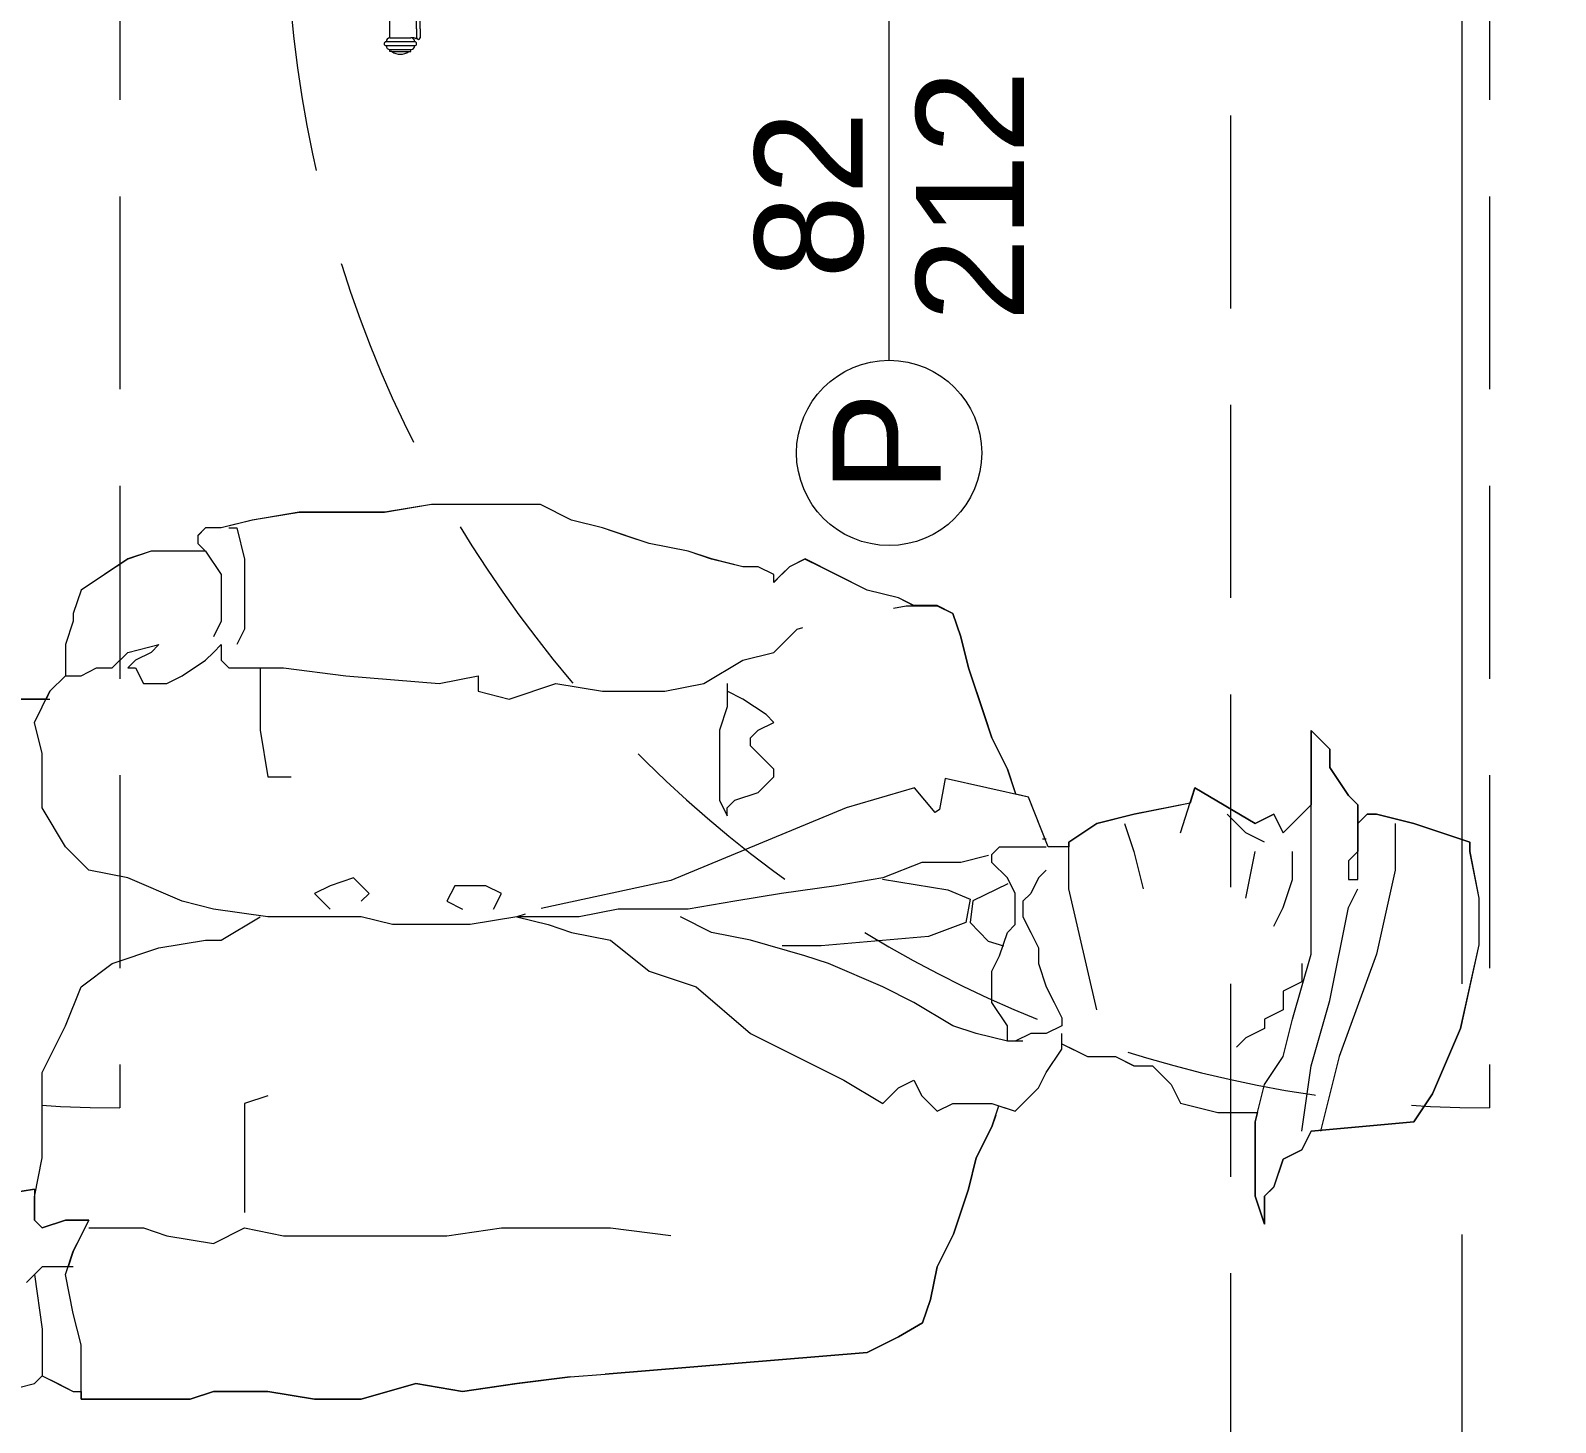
# Model space of a CAD drawing. Header units: centimetres. Extents: x 79741 to 85142, y -55119 to -48201.
# Drawn here: x 82510.9 to 82609.7, y -52310.8 to -52220.6 of the extents above; entities that cross this region are included whole.
import ezdxf

# ---------------------------------------------------------------- set-up
doc = ezdxf.new("R2010")
doc.units = ezdxf.units.CM
doc.header["$LTSCALE"] = 50
doc.header["$MEASUREMENT"] = 0
doc.linetypes.add('AXES', pattern=[2, 1.25, -0.25, 0.25, -0.25])
doc.linetypes.add('CACHE', pattern=[0.375, 0.25, -0.125])
doc.layers.get('0').update_dxf_attribs({"color": 8})
doc.layers.add('AXES', color=10, linetype='AXES')
doc.layers.add('COTE 50ème', color=1, linetype='Continuous')
for name, color, linetype, lineweight in [('BETON CACHE', 4, 'CACHE', 5), ('door', 44, 'Continuous', 5), ('ISOLATION', 252, 'Continuous', 0), ('MACONNERIE COUPE', 7, 'Continuous', 30)]:
    doc.layers.add(name, color=color, linetype=linetype, lineweight=lineweight)
doc.layers.add('New_SANITARI BANJO_Pen_No__25', color=7, linetype='Continuous', lineweight=18, true_color=0x40a5ff)
doc.styles.add('GENERATED_STYLE_1', font='arial.ttf')
doc.styles.add('RS_TXT_50', font='arial.ttf', dxfattribs={"height": 12.5})
doc.dimstyles.new('RS_50CM_LINEAIRE', dxfattribs={"dimscale": 5, "dimtxt": 12.5, "dimasz": 1.5, "dimexe": 1, "dimexo": 2.5, "dimgap": 1, "dimtad": 1, "dimdec": 1, "dimrnd": 0.5, "dimdsep": 46, "dimtxsty": 'RS_TXT_50', "dimblk1": 'ARCHTICK', "dimblk2": 'ARCHTICK', "dimsah": 1, "dimcen": 2.5, "dimdle": 1, "dimclrt": 4, "dimadec": 0, "dimazin": 2, "dimtfac": 1, "dimtdec": 1, "dimtix": 1, "dimtmove": 2, "dimatfit": 3, "dimfxl": 1, "dimtolj": 1, "dimtzin": 0, "dimarcsym": 0})

# ---------------------------------------------------------------- blocks, each defined once
blk = doc.blocks.new('A$Cb99fd45a')
at = {"layer": 'AXES', "lineweight": 5, "ltscale": 1.3}
blk.add_line((740, -4150), (740, -1058.409), dxfattribs=at)
blk = doc.blocks.new('A$C25275043')
at = {"layer": 'door'}
h = blk.add_hatch(dxfattribs=at)
h.set_pattern_fill('ANSI31', color=256, scale=15, angle=765)
h.set_pattern_definition([(90, (-220403.2677, 5091.9472), (-1.875, 3e-15), [])])
h.paths.add_polyline_path([(-1.97, 4.767), (-79.78, 4.767), (-79.78, 0.052), (-1.97, 0.052)])
for p, q in [((-40.875, -24.607), (-40.875, 10.352)), ((-73.47, 9.038), (-71.613, 9.038)), ((-73.22, 9.413), (-73.22, 9.288)), ((-73.095, 9.413), (-73.22, 9.413)), ((-73.22, 9.288), (-71.863, 9.288)), ((-73.095, 9.413), (-71.988, 9.413)), ((-71.988, 9.413), (-71.863, 9.413)), ((-71.863, 9.413), (-71.863, 9.288)), ((-71.613, 8.788), (-73.47, 8.788)), ((-73.22, 8.538), (-73.22, 7.169)), ((-73.22, 8.538), (-71.863, 8.538)), ((-71.668, 8.538), (-71.863, 8.538)), ((-71.488, 7.949), (-71.488, 8.522)), ((-71.488, 7.949), (-71.488, 7.377)), ((-71.268, 7.949), (-71.268, 8.522)), ((-71.268, 7.949), (-71.268, 7.377)), ((-73.376, 6.999), (-71.707, 6.999)), ((-71.863, 7.175), (-71.863, 7.169)), ((-71.668, 7.36), (-71.676, 7.36)), ((-73.376, 6.599), (-71.707, 6.599)), ((-75.542, 5.067), (-75.542, 4.767)), ((-69.842, 5.367), (-75.242, 5.367)), ((-69.542, 5.067), (-69.542, 4.767)), ((-69.542, 4.767), (-75.542, 4.767)), ((-75.542, -0.248), (-75.542, 0.052)), ((-69.542, 0.052), (-75.542, 0.052)), ((-69.542, -0.248), (-69.542, 0.052)), ((-69.842, -0.548), (-75.242, -0.548)), ((-73.376, -1.78), (-71.707, -1.78)), ((-73.376, -2.18), (-71.707, -2.18)), ((-73.22, -3.719), (-73.22, -2.35)), ((-71.863, -2.356), (-71.863, -2.35)), ((-71.668, -2.541), (-71.676, -2.541)), ((-71.488, -3.13), (-71.488, -2.558)), ((-71.268, -3.13), (-71.268, -2.558)), ((-73.22, -3.719), (-71.863, -3.719)), ((-71.668, -3.719), (-71.863, -3.719)), ((-71.488, -3.13), (-71.488, -3.703)), ((-71.268, -3.13), (-71.268, -3.703)), ((-71.613, -3.969), (-73.47, -3.969)), ((-73.47, -4.219), (-71.613, -4.219)), ((-73.22, -4.469), (-71.863, -4.469)), ((-73.22, -4.594), (-73.22, -4.469)), ((-73.095, -4.594), (-73.22, -4.594)), ((-73.095, -4.594), (-71.988, -4.594)), ((-71.988, -4.594), (-71.863, -4.594)), ((-71.863, -4.594), (-71.863, -4.469))]:
    blk.add_line(p, q, dxfattribs=at)
at = {"layer": 'door', "linetype": 'CACHE'}
blk.add_line((-1.97, 4.767), (-1.97, -73.043), dxfattribs=at)
at = {"layer": 'door'}
for points in [[(-1.97, 4.767), (-79.78, 4.767), (-79.78, 0.052), (-1.97, 0.052), (-1.97, 4.767)], [(0, 2.5), (-3.143, 2.5), (-3.018, 4.819), (-1.761, 4.819), (-1.761, 0), (0, 0), (0, 2.5)]]:
    blk.add_lwpolyline(points, dxfattribs=at)
blk.add_circle((-40.875, -30.607), 6, dxfattribs=at)
for centre, radius, start, end in [((-73.47, 8.913), 0.125, 90, 270), ((-73.22, 9.037), 0.251, 90.11503, 179.88497), ((-72.542, 8.667), 0.929, 53.41041, 126.58959), ((-71.864, 9.037), 0.251, 0.11503, 89.88497), ((-71.613, 8.913), 0.125, 270, 90), ((-73.22, 8.788), 0.251, 180.11503, 269.88497), ((-71.864, 8.788), 0.251, 270.11503, 359.88497), ((-71.678, 8.753), 0.215, 272.7029, 297.61425), ((-71.544, 8.518), 0.0561, 3.70972, 127.96342), ((-71.378, 8.522), 0.11, 0.01058, 179.98942), ((-73.376, 6.799), 0.2, 90, 270), ((-73.392, 7.17), 0.171, 275.05904, 359.78248), ((-71.672, 7.169), 0.191, 88.74263, 178.1515), ((-71.692, 7.17), 0.171, 180.21752, 264.94096), ((-71.707, 6.799), 0.2, 270, 90), ((-71.678, 7.146), 0.215, 62.38575, 87.2971), ((-71.544, 7.38), 0.0561, 232.03658, 356.29028), ((-71.378, 7.377), 0.11, 180.01058, 359.98942), ((-74.198, 6.423), 0.841, 314.36895, 12.07048), ((-70.885, 6.423), 0.841, 167.92952, 225.63105), ((-75.242, 5.067), 0.3, 90, 180), ((-73.22, 5.367), 0.6, 130.59085, 180), ((-71.863, 5.367), 0.6, 0, 49.40915), ((-69.842, 5.067), 0.3, 0, 90), ((-75.242, -0.248), 0.3, 180, 270), ((-73.22, -0.548), 0.6, 180, 229.40915), ((-71.863, -0.548), 0.6, 310.59085, 0), ((-69.842, -0.248), 0.3, 270, 0), ((-74.198, -1.604), 0.841, 347.92952, 45.63105), ((-73.376, -1.98), 0.2, 90, 270), ((-70.885, -1.604), 0.841, 134.36895, 192.07048), ((-71.707, -1.98), 0.2, 270, 90), ((-73.392, -2.351), 0.171, 0.21752, 84.94096), ((-71.692, -2.351), 0.171, 95.05904, 179.78248), ((-71.672, -2.35), 0.191, 181.8485, 271.25737), ((-71.678, -2.327), 0.215, 272.7029, 297.61425), ((-71.544, -2.561), 0.0561, 3.70972, 127.96342), ((-71.378, -2.558), 0.11, 0.01058, 179.98942), ((-73.22, -3.969), 0.251, 90.11503, 179.88497), ((-71.864, -3.969), 0.251, 0.11503, 89.88497), ((-71.678, -3.933), 0.215, 62.38575, 87.2971), ((-71.544, -3.699), 0.0561, 232.03658, 356.29028), ((-71.378, -3.703), 0.11, 180.01058, 359.98942), ((-73.47, -4.094), 0.125, 90, 270), ((-73.22, -4.218), 0.251, 180.11503, 269.88497), ((-72.542, -3.848), 0.929, 233.41041, 306.58959), ((-71.864, -4.218), 0.251, 270.11503, 359.88497), ((-71.613, -4.094), 0.125, 270, 90)]:
    blk.add_arc(centre, radius, start, end, dxfattribs=at)
at = {"layer": 'door', "linetype": 'CACHE'}
blk.add_arc((-1.866, 5.03), 78.073, 183.65532, 269.92337, dxfattribs=at)
at = {"layer": 'door', "char_height": 7, "rotation": 90, "style": 'GENERATED_STYLE_1'}
for s, insert, attachment_point in [('\\A1;\\pt0;212', (-39.125, -22.108), 1), ('\\A1;\\pt0;82', (-49.586, -19.329), 1), ('\\A1;\\pt0;P', (-37.543, -33.175), 7)]:
    blk.add_mtext(s, dxfattribs=dict(at, insert=insert, attachment_point=attachment_point))
blk = doc.blocks.new('_ArchTick')
at = {"color": 0, "linetype": 'ByBlock', "const_width": 0.15}
blk.add_lwpolyline([(-0.5, -0.5), (0.5, 0.5)], dxfattribs=at)
blk = doc.blocks.new('*D986')
at = {"layer": 'COTE 50ème', "color": 0, "lineweight": -2, "ltscale": 0.5, "transparency": 16777216}
for p, q in [((80170.735, -49717.362), (80170.735, -54397.376)), ((81866.137, -49722.362), (80165.735, -49722.362)), ((83086.143, -54392.376), (80165.735, -54392.376))]:
    blk.add_line(p, q, dxfattribs=at)
at = {"layer": 'Defpoints', "color": 0, "ltscale": 0.5, "transparency": 16777216}
for p in [(81878.637, -49722.362), (80170.735, -54392.376), (83098.643, -54392.376)]:
    blk.add_point(p, dxfattribs=at)
at = {"layer": 'COTE 50ème', "color": 0, "lineweight": -2, "ltscale": 0.5, "transparency": 16777216, "xscale": 7.5, "yscale": 7.5, "zscale": 7.5}
for p, rotation in [((80170.735, -49722.362), 90), ((80170.735, -54392.376), 270)]:
    blk.add_blockref('_ArchTick', p, dxfattribs=dict(at, rotation=rotation))
at = {"layer": 'COTE 50ème', "color": 4, "ltscale": 0.5, "transparency": 16777216, "insert": (80159.352, -52057.369), "char_height": 12.5, "attachment_point": 5, "rotation": 90, "style": 'RS_TXT_50'}
blk.add_mtext('\\A1;4670', dxfattribs=at)
blk = doc.blocks.new('*D1004')
at = {"layer": 'COTE 50ème', "color": 0, "lineweight": -2, "ltscale": 0.5, "transparency": 16777216}
for p, q in [((80263.637, -52559.862), (80263.637, -49609.386)), ((84068.637, -51915.855), (84068.637, -49609.386)), ((80258.637, -49614.386), (84073.637, -49614.386))]:
    blk.add_line(p, q, dxfattribs=at)
at = {"layer": 'Defpoints', "color": 0, "ltscale": 0.5, "transparency": 16777216}
for p in [(84068.637, -49614.386), (84068.637, -51928.355), (80263.637, -52572.362)]:
    blk.add_point(p, dxfattribs=at)
at = {"layer": 'COTE 50ème', "color": 0, "lineweight": -2, "ltscale": 0.5, "transparency": 16777216, "xscale": 7.5, "yscale": 7.5, "zscale": 7.5, "rotation": 180}
blk.add_blockref('_ArchTick', (80263.637, -49614.386), dxfattribs=at)
at = {"layer": 'COTE 50ème', "color": 0, "lineweight": -2, "ltscale": 0.5, "transparency": 16777216, "xscale": 7.5, "yscale": 7.5, "zscale": 7.5}
blk.add_blockref('_ArchTick', (84068.637, -49614.386), dxfattribs=at)
at = {"layer": 'COTE 50ème', "color": 4, "ltscale": 0.5, "transparency": 16777216, "insert": (82166.137, -49602.999), "char_height": 12.5, "attachment_point": 5, "style": 'RS_TXT_50'}
blk.add_mtext('\\A1;3805', dxfattribs=at)

msp = doc.modelspace()

# ---------------------------------------------------------------- linework, layer by layer
at = {"layer": 'BETON CACHE'}
msp.add_lwpolyline([(82588.638, -54122.362), (82638.638, -54122.362), (82638.638, -52057.362), (82588.638, -52057.362)], close=True, dxfattribs=at)
at = {"layer": 'New_SANITARI BANJO_Pen_No__25', "color": 150, "linetype": 'Continuous', "lineweight": 5, "true_color": 0x007ae6}
for p, q in [((82528.279, -52251.818), (82525.252, -52252.322)), ((82528.279, -52251.816), (82525.253, -52252.32)), ((82533.827, -52251.816), (82528.279, -52251.816)), ((82530.8, -52251.818), (82528.279, -52251.818)), ((82533.826, -52251.818), (82530.8, -52251.818)), ((82536.852, -52251.314), (82533.826, -52251.818)), ((82536.853, -52251.312), (82533.827, -52251.816)), ((82539.374, -52251.314), (82536.852, -52251.314)), ((82543.914, -52251.312), (82536.853, -52251.312)), ((82541.896, -52251.314), (82539.374, -52251.314)), ((82543.913, -52251.314), (82541.896, -52251.314)), ((82545.931, -52252.322), (82543.913, -52251.314)), ((82545.932, -52252.32), (82543.914, -52251.312)), ((82522.226, -52252.826), (82521.722, -52253.33)), ((82522.227, -52252.824), (82521.723, -52253.328)), ((82523.235, -52252.826), (82522.226, -52252.826)), ((82523.236, -52252.824), (82522.227, -52252.824)), ((82525.252, -52252.322), (82523.235, -52252.826)), ((82525.253, -52252.32), (82523.236, -52252.824)), ((82523.739, -52252.826), (82524.244, -52252.826)), ((82524.244, -52252.826), (82524.748, -52254.842)), ((82547.948, -52252.826), (82545.931, -52252.322)), ((82547.949, -52252.824), (82545.932, -52252.32)), ((82549.461, -52253.33), (82547.948, -52252.826)), ((82550.975, -52253.832), (82547.949, -52252.824)), ((82521.722, -52253.33), (82521.722, -52253.834)), ((82521.722, -52253.834), (82522.226, -52254.338)), ((82521.723, -52253.328), (82521.723, -52253.832)), ((82521.723, -52253.832), (82522.227, -52254.336)), ((82550.974, -52253.834), (82549.461, -52253.33)), ((82553.496, -52254.338), (82550.974, -52253.834)), ((82553.497, -52254.336), (82550.975, -52253.832)), ((82517.183, -52254.84), (82514.157, -52256.856)), ((82517.183, -52254.842), (82515.67, -52255.85)), ((82518.696, -52254.336), (82517.183, -52254.84)), ((82518.696, -52254.338), (82517.183, -52254.842)), ((82522.227, -52254.336), (82518.696, -52254.336)), ((82520.209, -52254.338), (82518.696, -52254.338)), ((82521.722, -52254.338), (82520.209, -52254.338)), ((82522.226, -52254.338), (82523.235, -52255.85)), ((82524.748, -52254.842), (82524.748, -52256.858)), ((82555.009, -52254.842), (82553.496, -52254.338)), ((82555.01, -52254.84), (82553.497, -52254.336)), ((82557.026, -52255.346), (82555.009, -52254.842)), ((82557.027, -52255.344), (82555.01, -52254.84)), ((82561.062, -52254.84), (82560.053, -52255.344)), ((82561.061, -52254.842), (82560.053, -52255.346)), ((82562.07, -52255.346), (82561.061, -52254.842)), ((82565.097, -52256.856), (82561.062, -52254.84)), ((82515.67, -52255.85), (82514.157, -52256.858)), ((82523.235, -52255.85), (82523.235, -52257.866)), ((82558.035, -52255.346), (82557.026, -52255.346)), ((82558.036, -52255.344), (82557.027, -52255.344)), ((82559.044, -52255.85), (82558.035, -52255.346)), ((82559.045, -52255.848), (82558.036, -52255.344)), ((82559.548, -52255.85), (82559.044, -52256.354)), ((82559.044, -52256.354), (82559.044, -52255.85)), ((82560.053, -52255.344), (82559.045, -52256.352)), ((82559.045, -52256.352), (82559.045, -52255.848)), ((82560.053, -52255.346), (82559.548, -52255.85)), ((82565.096, -52256.858), (82562.07, -52255.346)), ((82514.157, -52256.858), (82513.652, -52258.369)), ((82514.157, -52256.856), (82513.653, -52258.368)), ((82524.748, -52256.858), (82524.748, -52259.377)), ((82567.114, -52257.362), (82565.096, -52256.858)), ((82567.114, -52257.36), (82565.097, -52256.856)), ((82523.235, -52257.866), (82523.235, -52258.873)), ((82566.798, -52258.029), (82567.618, -52257.866)), ((82568.123, -52257.864), (82567.114, -52257.36)), ((82568.122, -52257.866), (82567.114, -52257.362)), ((82567.618, -52257.866), (82569.635, -52257.866)), ((82569.635, -52257.866), (82568.122, -52257.866)), ((82569.636, -52257.864), (82568.123, -52257.864)), ((82569.635, -52257.866), (82570.644, -52258.369)), ((82570.645, -52258.368), (82569.636, -52257.864)), ((82513.652, -52258.873), (82513.148, -52260.385)), ((82513.653, -52258.872), (82513.149, -52260.384)), ((82513.652, -52258.369), (82513.652, -52258.873)), ((82513.653, -52258.368), (82513.653, -52258.872)), ((82523.235, -52258.873), (82522.731, -52259.881)), ((82570.644, -52258.369), (82571.148, -52259.881)), ((82571.149, -52259.88), (82570.645, -52258.368)), ((82524.748, -52259.377), (82524.244, -52260.385)), ((82559.044, -52260.889), (82560.557, -52259.377)), ((82560.557, -52259.377), (82560.921, -52259.287)), ((82571.148, -52259.881), (82571.653, -52261.897)), ((82571.654, -52261.896), (82571.149, -52259.88)), ((82513.148, -52260.385), (82513.148, -52260.889)), ((82513.148, -52260.889), (82513.148, -52261.393)), ((82513.149, -52260.384), (82513.149, -52262.4)), ((82516.174, -52261.897), (82517.183, -52260.889)), ((82517.183, -52260.889), (82519.2, -52260.385)), ((82518.696, -52260.889), (82517.687, -52261.393)), ((82519.2, -52260.385), (82518.696, -52260.889)), ((82522.226, -52261.393), (82522.731, -52260.889)), ((82522.731, -52260.889), (82523.235, -52260.385)), ((82523.235, -52260.385), (82523.235, -52260.889)), ((82523.235, -52260.889), (82523.235, -52261.393)), ((82557.026, -52261.393), (82559.044, -52260.889)), ((82514.157, -52262.401), (82515.165, -52261.897)), ((82515.165, -52261.897), (82516.174, -52261.897)), ((82517.687, -52261.393), (82517.183, -52261.897)), ((82517.183, -52261.897), (82517.687, -52261.897)), ((82517.687, -52261.897), (82518.192, -52262.905)), ((82520.713, -52262.401), (82522.226, -52261.393)), ((82523.235, -52261.393), (82523.739, -52261.897)), ((82523.739, -52261.897), (82527.27, -52261.897)), ((82525.757, -52261.897), (82525.757, -52263.409)), ((82527.27, -52261.897), (82531.305, -52262.401)), ((82554.505, -52262.905), (82557.026, -52261.393)), ((82571.653, -52261.897), (82572.661, -52264.921)), ((82573.167, -52266.432), (82571.654, -52261.896)), ((82512.139, -52263.409), (82513.148, -52262.401)), ((82513.149, -52262.4), (82512.14, -52263.408)), ((82513.148, -52262.401), (82514.157, -52262.401)), ((82518.192, -52262.905), (82519.705, -52262.905)), ((82519.705, -52262.905), (82520.713, -52262.401)), ((82531.305, -52262.401), (82537.357, -52262.905)), ((82537.357, -52262.905), (82539.879, -52262.401)), ((82539.879, -52262.401), (82539.879, -52263.409)), ((82541.896, -52263.913), (82544.922, -52262.905)), ((82544.922, -52262.905), (82547.948, -52263.409)), ((82551.983, -52263.409), (82554.505, -52262.905)), ((82556.018, -52262.905), (82556.018, -52264.417)), ((82511.888, -52263.912), (82501.548, -52263.912)), ((82501.548, -52263.913), (82512.139, -52263.913)), ((82511.131, -52265.425), (82512.139, -52263.409)), ((82512.14, -52263.408), (82511.888, -52263.912)), ((82525.757, -52263.409), (82525.757, -52265.425)), ((82539.879, -52263.409), (82541.896, -52263.913)), ((82547.948, -52263.409), (82551.983, -52263.409)), ((82557.026, -52263.913), (82556.018, -52263.409)), ((82558.54, -52264.921), (82557.026, -52263.913)), ((82556.018, -52264.417), (82555.513, -52265.929)), ((82559.044, -52265.425), (82558.54, -52264.921)), ((82572.661, -52264.921), (82573.166, -52266.433)), ((82511.635, -52267.441), (82511.131, -52265.425)), ((82525.757, -52265.425), (82525.757, -52265.929)), ((82525.757, -52265.929), (82526.261, -52268.953)), ((82555.513, -52265.929), (82555.513, -52268.449)), ((82557.531, -52266.433), (82558.035, -52265.929)), ((82558.035, -52265.929), (82559.044, -52265.425)), ((82557.531, -52266.937), (82557.531, -52266.433)), ((82573.166, -52266.433), (82574.174, -52268.449)), ((82574.175, -52268.448), (82573.167, -52266.432)), ((82593.857, -52266.549), (82593.857, -52265.945)), ((82593.857, -52265.945), (82595.066, -52267.153)), ((82593.857, -52268.36), (82593.857, -52266.549)), ((82595.067, -52267.152), (82593.858, -52265.944)), ((82593.858, -52265.944), (82593.858, -52270.774)), ((82511.635, -52270.969), (82511.635, -52267.441)), ((82558.035, -52267.441), (82557.531, -52266.937)), ((82559.044, -52268.449), (82558.035, -52267.441)), ((82595.066, -52267.153), (82595.066, -52268.36)), ((82595.067, -52268.359), (82595.067, -52267.152)), ((82555.513, -52268.449), (82555.513, -52270.465)), ((82559.044, -52268.953), (82559.044, -52268.449)), ((82574.174, -52268.449), (82574.679, -52269.961)), ((82574.719, -52270.079), (82574.175, -52268.448)), ((82593.857, -52270.775), (82593.857, -52268.36)), ((82595.066, -52268.36), (82596.274, -52270.171)), ((82596.275, -52270.171), (82595.067, -52268.359)), ((82526.261, -52268.953), (82526.765, -52268.953)), ((82526.765, -52268.953), (82527.774, -52268.953)), ((82558.035, -52269.961), (82559.044, -52268.953)), ((82568.151, -52269.662), (82563.729, -52270.966)), ((82569.504, -52271.267), (82568.151, -52269.662)), ((82570.136, -52269.061), (82569.775, -52271.067)), ((82575.549, -52270.264), (82570.136, -52269.061)), ((82585.399, -52272.586), (82586.324, -52269.666)), ((82586.325, -52269.665), (82586.012, -52270.652)), ((82586.324, -52269.666), (82590.232, -52271.983)), ((82590.233, -52271.982), (82586.325, -52269.665)), ((82555.513, -52270.465), (82556.018, -52271.473)), ((82556.018, -52270.969), (82556.522, -52270.465)), ((82556.522, -52270.465), (82558.035, -52269.961)), ((82575.55, -52270.263), (82574.719, -52270.079)), ((82576.722, -52273.273), (82575.549, -52270.264)), ((82576.807, -52273.488), (82575.55, -52270.263)), ((82582.378, -52271.379), (82585.399, -52270.775)), ((82586.012, -52270.652), (82582.379, -52271.378)), ((82593.858, -52270.774), (82592.046, -52272.586)), ((82593.857, -52271.983), (82593.857, -52270.775)), ((82596.274, -52270.171), (82596.878, -52270.775)), ((82596.879, -52270.774), (82596.275, -52270.171)), ((82596.878, -52270.775), (82596.878, -52272.586)), ((82596.879, -52271.982), (82596.879, -52270.774)), ((82513.148, -52273.489), (82511.635, -52270.969)), ((82563.729, -52270.966), (82552.36, -52275.681)), ((82556.018, -52271.473), (82556.018, -52270.969)), ((82569.775, -52271.067), (82569.504, -52271.267)), ((82579.961, -52271.983), (82582.378, -52271.379)), ((82582.379, -52271.378), (82579.963, -52271.982)), ((82589.628, -52272.586), (82588.42, -52271.379)), ((82590.232, -52271.983), (82591.441, -52271.379)), ((82591.442, -52271.378), (82590.233, -52271.982)), ((82591.441, -52271.379), (82592.045, -52272.586)), ((82592.046, -52272.586), (82591.442, -52271.378)), ((82592.045, -52272.586), (82593.253, -52271.379)), ((82596.878, -52271.983), (82597.482, -52271.379)), ((82597.483, -52271.378), (82596.879, -52271.982)), ((82597.482, -52271.379), (82598.086, -52271.379)), ((82598.087, -52271.378), (82597.483, -52271.378)), ((82598.086, -52271.379), (82600.503, -52271.983)), ((82600.504, -52271.982), (82598.087, -52271.378)), ((82578.149, -52273.19), (82579.961, -52271.983)), ((82579.963, -52271.982), (82578.15, -52273.189)), ((82581.774, -52271.983), (82582.378, -52273.794)), ((82590.836, -52273.19), (82589.628, -52272.586)), ((82593.857, -52274.398), (82593.857, -52271.983)), ((82596.878, -52274.398), (82596.878, -52271.983)), ((82596.878, -52272.586), (82596.878, -52273.794)), ((82599.295, -52271.983), (82599.295, -52275.001)), ((82600.503, -52271.983), (82602.315, -52272.586)), ((82604.129, -52273.189), (82600.504, -52271.982)), ((82602.315, -52272.586), (82604.128, -52273.19)), ((82514.661, -52275.001), (82513.148, -52273.489)), ((82573.166, -52273.993), (82573.67, -52273.489)), ((82573.67, -52273.489), (82574.679, -52273.489)), ((82574.679, -52273.489), (82575.687, -52273.489)), ((82575.687, -52273.489), (82576.696, -52273.489)), ((82576.696, -52272.985), (82576.452, -52272.985)), ((82578.15, -52273.488), (82576.807, -52273.488)), ((82578.149, -52276.209), (82578.149, -52273.19)), ((82578.15, -52273.189), (82578.15, -52273.488)), ((82582.378, -52273.794), (82582.982, -52276.209)), ((82589.628, -52276.812), (82590.232, -52273.794)), ((82592.649, -52275.001), (82592.649, -52273.794)), ((82596.878, -52273.794), (82596.274, -52274.398)), ((82604.128, -52273.19), (82604.128, -52273.794)), ((82604.128, -52273.794), (82604.732, -52276.812)), ((82604.129, -52273.793), (82604.129, -52273.189)), ((82604.733, -52276.812), (82604.129, -52273.793)), ((82568.627, -52274.497), (82566.105, -52275.505)), ((82571.148, -52274.497), (82568.627, -52274.497)), ((82572.95, -52274.047), (82571.148, -52274.497)), ((82573.166, -52274.497), (82573.166, -52273.993)), ((82574.174, -52275.505), (82573.166, -52274.497)), ((82593.857, -52276.209), (82593.857, -52274.398)), ((82596.274, -52274.398), (82596.274, -52275.605)), ((82596.878, -52275.605), (82596.878, -52274.398)), ((82517.183, -52275.505), (82514.661, -52275.001)), ((82520.713, -52277.017), (82517.183, -52275.505)), ((82531.809, -52275.505), (82530.296, -52276.009)), ((82532.818, -52276.513), (82531.809, -52275.505)), ((82552.36, -52275.681), (82543.969, -52277.486)), ((82566.105, -52275.505), (82563.079, -52276.009)), ((82566.075, -52275.58), (82570.316, -52276.283)), ((82574.679, -52276.513), (82574.174, -52275.505)), ((82576.192, -52275.505), (82575.687, -52276.513)), ((82576.696, -52275.001), (82576.192, -52275.505)), ((82592.045, -52277.416), (82592.649, -52275.605)), ((82592.649, -52275.605), (82592.649, -52275.001)), ((82596.274, -52275.605), (82596.878, -52275.605)), ((82599.295, -52275.001), (82598.086, -52280.435)), ((82530.296, -52276.009), (82529.287, -52276.513)), ((82529.287, -52276.513), (82530.296, -52277.521)), ((82532.313, -52277.017), (82532.818, -52276.513)), ((82538.366, -52276.009), (82537.861, -52277.017)), ((82540.383, -52276.009), (82538.366, -52276.009)), ((82541.392, -52276.513), (82540.383, -52276.009)), ((82540.887, -52277.521), (82541.392, -52276.513)), ((82559.548, -52276.513), (82556.522, -52277.017)), ((82563.079, -52276.009), (82559.548, -52276.513)), ((82570.316, -52276.283), (82571.76, -52276.884)), ((82574.196, -52275.881), (82571.94, -52276.985)), ((82574.679, -52277.017), (82574.679, -52276.513)), ((82575.687, -52276.513), (82575.183, -52277.017)), ((82579.961, -52284.057), (82578.149, -52276.209)), ((82593.857, -52280.435), (82593.857, -52276.209)), ((82596.274, -52277.416), (82596.878, -52276.209)), ((82604.732, -52276.812), (82604.732, -52279.831)), ((82604.733, -52279.831), (82604.733, -52276.812)), ((82522.731, -52277.521), (82520.713, -52277.017)), ((82526.261, -52278.025), (82522.731, -52277.521)), ((82537.861, -52277.017), (82538.87, -52277.521)), ((82548.957, -52277.521), (82546.435, -52278.025)), ((82551.479, -52277.521), (82548.957, -52277.521)), ((82553.496, -52277.521), (82551.479, -52277.521)), ((82556.522, -52277.017), (82553.496, -52277.521)), ((82571.76, -52276.884), (82571.489, -52278.389)), ((82571.94, -52276.985), (82571.76, -52278.389)), ((82574.679, -52278.529), (82574.679, -52277.017)), ((82575.183, -52277.017), (82575.183, -52278.025)), ((82591.441, -52278.624), (82592.045, -52277.416)), ((82595.066, -52283.453), (82596.274, -52277.416)), ((82523.235, -52279.537), (82525.757, -52278.025)), ((82528.783, -52278.025), (82526.261, -52278.025)), ((82532.313, -52278.025), (82528.783, -52278.025)), ((82534.331, -52278.529), (82532.313, -52278.025)), ((82536.852, -52278.529), (82534.331, -52278.529)), ((82539.374, -52278.529), (82536.852, -52278.529)), ((82542.4, -52278.025), (82539.374, -52278.529)), ((82542.939, -52277.845), (82542.4, -52278.025)), ((82544.418, -52278.025), (82542.4, -52278.025)), ((82542.4, -52278.025), (82544.418, -52278.529)), ((82546.435, -52278.025), (82544.418, -52278.025)), ((82544.418, -52278.529), (82545.931, -52279.033)), ((82555.009, -52279.033), (82552.992, -52278.025)), ((82571.489, -52278.389), (82569.053, -52279.292)), ((82571.76, -52278.389), (82572.933, -52279.593)), ((82574.174, -52279.033), (82574.679, -52278.529)), ((82575.183, -52278.025), (82575.687, -52279.033)), ((82519.2, -52280.041), (82522.226, -52279.537)), ((82522.226, -52279.537), (82523.235, -52279.537)), ((82545.931, -52279.033), (82548.453, -52279.537)), ((82548.453, -52279.537), (82550.974, -52281.553)), ((82557.531, -52279.537), (82555.009, -52279.033)), ((82561.061, -52280.545), (82557.531, -52279.537)), ((82569.053, -52279.292), (82562.105, -52279.894)), ((82572.933, -52279.593), (82573.925, -52279.894)), ((82573.67, -52280.545), (82574.174, -52279.033)), ((82575.687, -52279.033), (82576.192, -52280.041)), ((82516.174, -52281.049), (82519.2, -52280.041)), ((82562.105, -52279.894), (82559.579, -52279.894)), ((82562.574, -52281.049), (82561.061, -52280.545)), ((82573.166, -52281.553), (82573.67, -52280.545)), ((82576.192, -52280.041), (82576.192, -52281.049)), ((82592.649, -52284.661), (82593.857, -52280.435)), ((82598.086, -52280.435), (82595.67, -52287.076)), ((82604.732, -52279.831), (82603.524, -52285.265)), ((82603.525, -52285.265), (82604.733, -52279.831)), ((82514.157, -52282.561), (82516.174, -52281.049)), ((82550.974, -52281.553), (82554, -52282.561)), ((82566.105, -52282.561), (82562.574, -52281.049)), ((82573.166, -52282.057), (82573.166, -52281.553)), ((82576.192, -52281.049), (82576.696, -52282.561)), ((82593.253, -52281.038), (82593.253, -52282.246)), ((82513.148, -52285.081), (82514.157, -52282.561)), ((82554, -52282.561), (82557.531, -52285.585)), ((82568.122, -52283.569), (82566.105, -52282.561)), ((82573.166, -52283.065), (82573.166, -52282.057)), ((82576.696, -52282.561), (82577.201, -52283.569)), ((82593.253, -52282.246), (82592.045, -52282.85)), ((82570.644, -52285.081), (82568.122, -52283.569)), ((82573.166, -52283.569), (82573.166, -52283.065)), ((82574.174, -52285.081), (82573.166, -52283.569)), ((82577.201, -52283.569), (82577.705, -52284.577)), ((82592.045, -52282.85), (82592.045, -52284.057)), ((82593.857, -52287.679), (82595.066, -52283.453)), ((82577.705, -52284.577), (82577.705, -52285.081)), ((82592.045, -52284.057), (82590.836, -52284.661)), ((82590.836, -52284.661), (82590.836, -52285.265)), ((82592.045, -52287.076), (82592.649, -52284.661)), ((82511.635, -52288.105), (82513.148, -52285.081)), ((82557.531, -52285.585), (82560.557, -52287.097)), ((82572.157, -52285.585), (82570.644, -52285.081)), ((82574.174, -52286.089), (82572.157, -52285.585)), ((82574.174, -52286.089), (82574.174, -52285.081)), ((82575.687, -52285.585), (82574.679, -52286.089)), ((82576.696, -52285.585), (82575.687, -52285.585)), ((82577.705, -52285.081), (82576.696, -52285.585)), ((82577.705, -52286.593), (82577.705, -52285.585)), ((82590.836, -52285.265), (82589.628, -52285.868)), ((82603.524, -52285.265), (82601.711, -52289.491)), ((82601.712, -52289.491), (82603.525, -52285.265)), ((82575.183, -52286.089), (82574.174, -52286.089)), ((82574.679, -52286.089), (82574.174, -52286.089)), ((82576.696, -52288.105), (82577.705, -52286.593)), ((82576.697, -52288.105), (82577.706, -52286.593)), ((82577.706, -52286.593), (82577.706, -52286.253)), ((82577.706, -52286.253), (82579.358, -52287.076)), ((82578.149, -52286.474), (82579.357, -52287.076)), ((82589.628, -52285.868), (82589.024, -52286.472)), ((82560.557, -52287.097), (82563.583, -52288.609)), ((82579.357, -52287.076), (82581.17, -52287.076)), ((82579.358, -52287.076), (82581.171, -52287.076)), ((82581.17, -52287.076), (82582.378, -52287.679)), ((82581.171, -52287.076), (82582.379, -52287.68)), ((82582.378, -52287.679), (82583.586, -52287.679)), ((82582.379, -52287.68), (82583.587, -52287.68)), ((82583.586, -52287.679), (82584.795, -52288.887)), ((82583.587, -52287.68), (82584.796, -52288.887)), ((82590.836, -52288.887), (82592.045, -52287.076)), ((82593.253, -52291.905), (82593.857, -52287.679)), ((82595.67, -52287.076), (82594.461, -52291.905)), ((82511.635, -52291.128), (82511.635, -52288.105)), ((82563.583, -52288.609), (82566.105, -52290.121)), ((82567.114, -52289.113), (82568.122, -52288.609)), ((82568.122, -52288.609), (82568.627, -52289.617)), ((82576.192, -52289.113), (82576.696, -52288.105)), ((82576.193, -52289.113), (82576.697, -52288.105)), ((82526.261, -52289.617), (82524.748, -52290.121)), ((82566.105, -52290.121), (82567.114, -52289.113)), ((82568.627, -52289.617), (82569.635, -52290.624)), ((82574.679, -52290.624), (82576.192, -52289.113)), ((82574.68, -52290.625), (82576.193, -52289.113)), ((82584.795, -52288.887), (82585.399, -52290.094)), ((82584.796, -52288.887), (82585.4, -52290.095)), ((82590.232, -52291.302), (82590.836, -52288.887)), ((82601.711, -52289.491), (82600.503, -52291.302)), ((82600.504, -52291.302), (82601.712, -52289.491)), ((82524.748, -52290.121), (82524.748, -52291.632)), ((82569.635, -52290.624), (82570.644, -52290.121)), ((82570.644, -52290.121), (82573.166, -52290.121)), ((82573.166, -52290.121), (82574.679, -52290.624)), ((82573.167, -52291.633), (82573.621, -52290.272)), ((82573.621, -52290.272), (82574.68, -52290.625)), ((82585.399, -52290.094), (82587.816, -52290.698)), ((82585.4, -52290.095), (82587.817, -52290.699)), ((82511.635, -52293.648), (82511.635, -52291.128)), ((82524.748, -52291.632), (82524.748, -52293.144)), ((82573.166, -52291.632), (82572.157, -52293.648)), ((82572.158, -52293.649), (82573.167, -52291.633)), ((82573.42, -52290.869), (82573.166, -52291.632)), ((82587.816, -52290.698), (82589.024, -52290.698)), ((82587.817, -52290.699), (82590.384, -52290.699)), ((82589.024, -52290.698), (82590.232, -52290.698)), ((82590.232, -52293.113), (82590.232, -52291.302)), ((82590.384, -52290.699), (82590.233, -52291.302)), ((82590.233, -52291.302), (82590.233, -52296.132)), ((82600.503, -52291.302), (82593.857, -52291.905)), ((82593.858, -52291.906), (82600.504, -52291.302)), ((82593.857, -52291.905), (82593.253, -52293.113)), ((82593.254, -52293.114), (82593.858, -52291.906)), ((82524.748, -52293.144), (82524.748, -52295.16)), ((82590.232, -52296.132), (82590.232, -52293.113)), ((82593.253, -52293.113), (82592.045, -52293.717)), ((82592.046, -52293.717), (82593.254, -52293.114)), ((82511.131, -52296.168), (82511.635, -52293.648)), ((82572.157, -52293.648), (82571.653, -52295.664)), ((82571.654, -52295.665), (82572.158, -52293.649)), ((82592.045, -52293.717), (82591.441, -52295.528)), ((82591.442, -52295.529), (82592.046, -52293.717)), ((82524.748, -52295.16), (82524.748, -52297.176)), ((82591.441, -52295.528), (82590.836, -52296.132)), ((82590.837, -52296.132), (82591.442, -52295.529)), ((82511.131, -52295.664), (82505.078, -52296.672)), ((82505.079, -52296.673), (82511.131, -52295.665)), ((82511.131, -52295.665), (82511.131, -52297.681)), ((82511.131, -52297.68), (82511.131, -52296.168)), ((82571.653, -52295.664), (82570.681, -52298.583)), ((82570.682, -52298.584), (82571.654, -52295.665)), ((82590.836, -52297.943), (82590.232, -52296.132)), ((82590.233, -52296.132), (82590.837, -52297.944)), ((82590.836, -52296.132), (82590.836, -52297.943)), ((82590.837, -52297.944), (82590.837, -52296.132)), ((82511.635, -52298.184), (82511.131, -52297.68)), ((82511.131, -52297.681), (82511.636, -52298.185)), ((82513.148, -52297.68), (82511.635, -52298.184)), ((82511.636, -52298.185), (82513.149, -52297.681)), ((82514.661, -52297.68), (82513.148, -52297.68)), ((82513.149, -52297.681), (82514.662, -52297.681)), ((82514.662, -52297.681), (82513.653, -52299.697)), ((82514.157, -52298.688), (82514.661, -52297.68)), ((82514.661, -52298.184), (82515.67, -52298.184)), ((82515.67, -52298.184), (82518.192, -52298.184)), ((82518.192, -52298.184), (82519.705, -52298.688)), ((82522.731, -52299.192), (82524.748, -52298.184)), ((82524.748, -52298.184), (82527.27, -52298.688)), ((82537.861, -52298.688), (82541.392, -52298.184)), ((82541.392, -52298.184), (82544.418, -52298.184)), ((82544.418, -52298.184), (82548.453, -52298.184)), ((82548.453, -52298.184), (82552.362, -52298.673)), ((82513.652, -52299.696), (82514.157, -52298.688)), ((82519.705, -52298.688), (82522.731, -52299.192)), ((82527.27, -52298.688), (82532.313, -52298.688)), ((82532.313, -52298.688), (82534.835, -52298.688)), ((82534.835, -52298.688), (82537.861, -52298.688)), ((82570.681, -52298.583), (82569.635, -52300.704)), ((82569.636, -52300.705), (82570.682, -52298.584)), ((82513.148, -52301.208), (82513.652, -52299.696)), ((82513.653, -52299.697), (82513.317, -52300.705)), ((82511.636, -52300.705), (82510.627, -52301.713)), ((82511.635, -52300.704), (82511.131, -52301.208)), ((82511.131, -52301.208), (82511.635, -52304.736)), ((82513.652, -52300.704), (82511.635, -52300.704)), ((82513.317, -52300.705), (82511.636, -52300.705)), ((82513.652, -52303.728), (82513.148, -52301.208)), ((82569.635, -52300.704), (82569.184, -52302.823)), ((82569.185, -52302.824), (82569.636, -52300.705)), ((82569.184, -52302.823), (82568.68, -52304.335)), ((82568.681, -52304.336), (82569.185, -52302.824)), ((82514.157, -52305.744), (82513.652, -52303.728)), ((82568.68, -52304.335), (82567.114, -52305.24)), ((82567.114, -52305.242), (82568.681, -52304.336)), ((82511.635, -52304.736), (82511.635, -52307.76)), ((82567.114, -52305.24), (82565.096, -52306.248)), ((82565.097, -52306.25), (82567.114, -52305.242)), ((82514.157, -52307.76), (82514.157, -52305.744)), ((82565.096, -52306.248), (82548.114, -52307.647)), ((82548.114, -52307.649), (82565.097, -52306.25)), ((82509.113, -52308.768), (82511.131, -52308.264)), ((82509.114, -52308.77), (82511.131, -52308.266)), ((82511.131, -52308.264), (82511.635, -52307.76)), ((82511.131, -52308.266), (82511.636, -52307.762)), ((82511.635, -52307.76), (82512.644, -52308.264)), ((82511.636, -52307.762), (82513.653, -52308.77)), ((82512.644, -52308.264), (82513.652, -52308.768)), ((82514.157, -52309.272), (82514.157, -52307.76)), ((82535.844, -52308.264), (82532.313, -52309.272)), ((82532.314, -52309.274), (82535.845, -52308.266)), ((82538.87, -52308.768), (82535.844, -52308.264)), ((82535.845, -52308.266), (82538.871, -52308.77)), ((82542.4, -52308.264), (82538.87, -52308.768)), ((82538.871, -52308.77), (82542.401, -52308.266)), ((82545.839, -52307.834), (82542.4, -52308.264)), ((82542.401, -52308.266), (82545.84, -52307.836)), ((82545.84, -52307.836), (82548.114, -52307.649)), ((82513.652, -52308.768), (82514.157, -52308.768)), ((82513.653, -52308.77), (82514.157, -52308.77)), ((82514.157, -52308.77), (82514.157, -52309.274)), ((82515.165, -52309.272), (82514.157, -52309.272)), ((82514.157, -52309.274), (82521.218, -52309.274)), ((82518.192, -52309.272), (82515.165, -52309.272)), ((82521.218, -52309.272), (82518.192, -52309.272)), ((82522.731, -52308.768), (82521.218, -52309.272)), ((82521.218, -52309.274), (82522.731, -52308.77)), ((82526.261, -52308.768), (82522.731, -52308.768)), ((82522.731, -52308.77), (82526.262, -52308.77)), ((82529.287, -52309.272), (82526.261, -52308.768)), ((82526.262, -52308.77), (82529.288, -52309.274)), ((82532.313, -52309.272), (82529.287, -52309.272)), ((82529.288, -52309.274), (82532.314, -52309.274))]:
    msp.add_line(p, q, dxfattribs=at)

# ---------------------------------------------------------------- block references
at = {"layer": 'ISOLATION', "ltscale": 0.5}
for p in [(82518.637, -52217.362), (82607.387, -52217.362)]:
    msp.add_blockref('A$C25275043', p, dxfattribs=at)
at = {"layer": 'MACONNERIE COUPE', "lineweight": 5, "ltscale": 0.5}
msp.add_blockref('A$Cb99fd45a', (81863.637, -50862.362), dxfattribs=at)

# ---------------------------------------------------------------- dimensions: what is measured, and where the dimension line sits
at = {"layer": 'COTE 50ème', "ltscale": 0.5}
dim = msp.add_linear_dim(base=(84068.637, -49614.386), p1=(80263.637, -52572.362), p2=(84068.637, -51928.355), dimstyle='RS_50CM_LINEAIRE', dxfattribs=at)
dim.commit()
dim.dimension.update_dxf_attribs({"geometry": '*D1004', "text_midpoint": (82166.137, -49602.999)})
dim = msp.add_linear_dim(base=(80170.735, -54392.376), p1=(81878.637, -49722.362), p2=(83098.643, -54392.376), angle=90, dimstyle='RS_50CM_LINEAIRE', dxfattribs=at)
dim.commit()
dim.dimension.update_dxf_attribs({"geometry": '*D986', "text_midpoint": (80159.352, -52057.369)})

doc.saveas('drawing.dxf')
